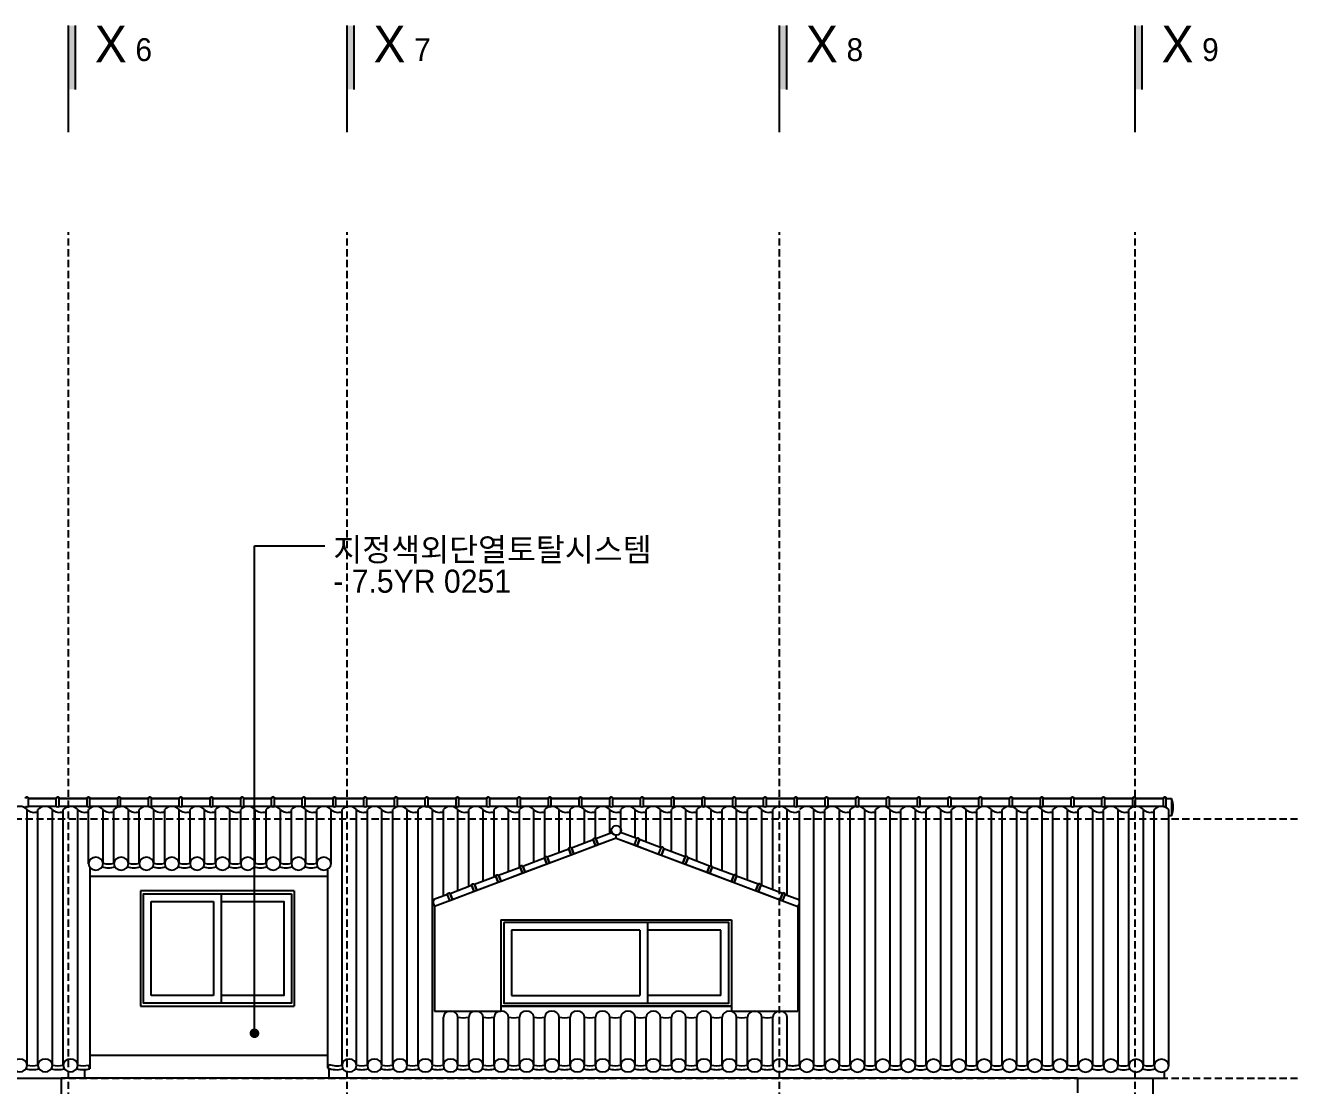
# Model space of a CAD drawing. Extents: x 11416736 to 11582377, y -14295679 to -14163266.
# Drawn here: x 11515555 to 11528823, y -14281573 to -14270544 of the extents above; entities that cross this region are included whole.
import ezdxf
from ezdxf.enums import TextEntityAlignment as Align

# ---------------------------------------------------------------- set-up
doc = ezdxf.new("R2010")
doc.units = 0
doc.header["$LTSCALE"] = 50
doc.header["$MEASUREMENT"] = 0
doc.linetypes.add('HIDDEN', pattern=[0.375, 0.25, -0.125])
for name, color, linetype in [('! 01 진한선', 2, 'CONTINUOUS'), ('! 02 중간선_01', 3, 'CONTINUOUS'), ('! 03 중간선_02', 145, 'CONTINUOUS'), ('! 04 가는선_01', 253, 'CONTINUOUS'), ('! 06 중심선', 11, 'CONTINUOUS'), ('! 12 지시선_안내선', 252, 'CONTINUOUS'), ('! 22 text 진한선', 7, 'CONTINUOUS'), ('TEX', 3, 'CONTINUOUS')]:
    doc.layers.add(name, color=color, linetype=linetype)
doc.styles.add('굴림', font='Gulim.ttf')

msp = doc.modelspace()

# ---------------------------------------------------------------- linework, layer by layer
at = {"layer": '! 01 진한선', "ltscale": 30}
for p, q in [((11515927.6, -14281498.3), (11515927.6, -14284398.3)), ((11526502.6, -14281498.3), (11515927.6, -14281498.3)), ((11526502.6, -14281498.3), (11526502.6, -14281648.3))]:
    msp.add_line(p, q, dxfattribs=at)
at = {"layer": '! 02 중간선_01'}
for p, q in [((11527479.3, -14278766.9), (11527451, -14278766.9)), ((11527451.6, -14281366.3), (11527451.6, -14278700.1)), ((11516223.2, -14279299.3), (11516223.2, -14281399.3)), ((11518698.1, -14279322.5), (11518698.1, -14281391.2)), ((11519812.6, -14279710.3), (11519812.6, -14280798.3)), ((11523592.6, -14279710.3), (11523592.6, -14280798.3)), ((11516223.2, -14281258.2), (11518698.1, -14281258.2)), ((11516167.6, -14281407.9), (11516167.6, -14281498.3)), ((11518712.6, -14281396.3), (11518712.6, -14281498.3)), ((11527407.7, -14281498.3), (11527407.7, -14281427.2)), ((11513002.6, -14281498.3), (11515927.6, -14281498.3)), ((11526502.6, -14281498.3), (11527407.7, -14281498.3)), ((11527287.6, -14281498.3), (11527287.6, -14286098.3))]:
    msp.add_line(p, q, dxfattribs=at)
at = {"layer": '! 02 중간선_01', "color": 3, "ltscale": 30}
for p, q in [((11521702.6, -14278998.3), (11519812.6, -14279710.3)), ((11521702.6, -14278998.3), (11523592.6, -14279710.3)), ((11520502.6, -14279848.3), (11522902.6, -14279848.3)), ((11520502.6, -14279848.3), (11520502.6, -14280748.3)), ((11522902.6, -14279848.3), (11522902.6, -14280748.3)), ((11519812.6, -14280798.3), (11520502.6, -14280798.3)), ((11520502.6, -14280748.3), (11522902.6, -14280748.3)), ((11520502.6, -14280748.3), (11520502.6, -14280798.3)), ((11522902.6, -14280748.3), (11522902.6, -14280798.3)), ((11522902.6, -14280798.3), (11523592.6, -14280798.3))]:
    msp.add_line(p, q, dxfattribs=at)
at = {"layer": '! 02 중간선_01'}
msp.add_lwpolyline([(11515555.2, -14278586, -1), (11515585.2, -14278586), (11515875.2, -14278586, -1), (11515905.2, -14278586), (11516195.3, -14278586, -1), (11516225.3, -14278586), (11516515.3, -14278586, -1), (11516545.3, -14278586), (11516835.3, -14278586, -1), (11516865.3, -14278586), (11517155.4, -14278586, -1), (11517185.4, -14278586), (11517475.4, -14278586, -1), (11517505.4, -14278586), (11517795.5, -14278586, -1), (11517825.5, -14278586), (11518115.5, -14278586, -1), (11518145.5, -14278586), (11518435.5, -14278586, -1), (11518465.5, -14278586), (11518755.6, -14278586, -1), (11518785.6, -14278586), (11519075.6, -14278586, -1), (11519105.6, -14278586), (11519395.7, -14278586, -1), (11519425.7, -14278586), (11519715.7, -14278586, -1), (11519745.7, -14278586), (11520035.7, -14278586, -1), (11520065.7, -14278586), (11520355.8, -14278586, -1), (11520385.8, -14278586), (11520675.8, -14278586, -1), (11520705.8, -14278586), (11520995.9, -14278586, -1), (11521025.9, -14278586), (11521315.9, -14278586, -1), (11521345.9, -14278586), (11521635.9, -14278586, -1), (11521665.9, -14278586), (11521956, -14278586, -1), (11521986, -14278586), (11522276, -14278586, -1), (11522306, -14278586), (11522596.1, -14278586, -1), (11522626.1, -14278586), (11522916.1, -14278586, -1), (11522946.1, -14278586), (11523236.2, -14278586, -1), (11523266.2, -14278586), (11523556.2, -14278586, -1), (11523586.2, -14278586), (11523876.2, -14278586, -1), (11523906.2, -14278586), (11524196.3, -14278586, -1), (11524226.3, -14278586), (11524516.3, -14278586, -1), (11524546.3, -14278586), (11524836.4, -14278586, -1), (11524866.4, -14278586), (11525156.4, -14278586, -1), (11525186.4, -14278586), (11525476.4, -14278586, -1), (11525506.4, -14278586), (11525796.5, -14278586, -1), (11525826.5, -14278586), (11526116.5, -14278586, -1), (11526146.5, -14278586), (11526436.6, -14278586, -1), (11526466.6, -14278586), (11526756.6, -14278586, -1), (11526786.6, -14278586), (11527076.6, -14278586, -1), (11527106.6, -14278586), (11527396.7, -14278586, -1), (11527426.7, -14278586), (11527479.3, -14278586)], format="xyb", dxfattribs=at)
msp.add_arc((11527284.7, -14278676.4), 214.6, 335.06446, 24.93554, dxfattribs=at)
at = {"layer": '! 03 중간선_02'}
for p, q in [((11516223.2, -14279396.7), (11518698.1, -14279396.7)), ((11516752.6, -14279548.3), (11516752.6, -14280748.3)), ((11518352.6, -14279548.3), (11516752.6, -14279548.3)), ((11518352.6, -14279548.3), (11518352.6, -14280748.3)), ((11516752.6, -14280748.3), (11518352.6, -14280748.3)), ((11518712.6, -14281353.3), (11518698.1, -14281391.2))]:
    msp.add_line(p, q, dxfattribs=at)
at = {"layer": '! 03 중간선_02', "ltscale": 30}
msp.add_line((11516223.2, -14281399.3), (11516212.5, -14281360.2), dxfattribs=at)
at = {"layer": '! 03 중간선_02'}
for centre, radius, start, end in [((11516419.2, -14279045.7), 262.5, 255.06598, 284.93402), ((11516419.2, -14279045.7), 221.9, 255.11552, 284.88448), ((11516682.9, -14279045.7), 262.5, 255.06598, 284.93402), ((11516682.9, -14279045.7), 221.9, 255.11552, 284.88448), ((11516946.5, -14279045.7), 262.5, 255.06598, 284.93402), ((11516946.5, -14279045.7), 221.9, 255.11552, 284.88448), ((11517210.2, -14279045.7), 262.5, 255.06598, 284.93402), ((11517210.2, -14279045.7), 221.9, 255.11552, 284.88448), ((11517473.8, -14279045.7), 262.5, 255.06598, 284.93402), ((11517473.8, -14279045.7), 221.9, 255.11552, 284.88448), ((11517737.5, -14279045.7), 262.5, 255.06598, 284.93402), ((11517737.5, -14279045.7), 221.9, 255.11552, 284.88448), ((11518001.2, -14279045.7), 262.5, 255.06598, 284.93402), ((11518001.2, -14279045.7), 221.9, 255.11552, 284.88448), ((11518264.8, -14279045.7), 262.5, 255.06598, 284.93402), ((11518264.8, -14279045.7), 221.9, 255.11552, 284.88448), ((11518528.5, -14279045.7), 262.5, 255.06598, 284.93402), ((11518528.5, -14279045.7), 221.9, 255.11552, 284.88448), ((11520110.3, -14280646.2), 221.9, 255.11552, 284.88448), ((11520373.9, -14280646.2), 221.9, 255.11552, 284.88448), ((11520637.6, -14280646.2), 221.9, 255.11552, 284.88448), ((11520901.3, -14280646.2), 221.9, 255.11552, 284.88448), ((11521164.9, -14280646.2), 221.9, 255.11552, 284.88448), ((11521428.6, -14280646.2), 221.9, 255.11552, 284.88448), ((11521692.2, -14280646.2), 221.9, 255.11552, 284.88448), ((11521955.9, -14280646.2), 221.9, 255.11552, 284.88448), ((11522219.6, -14280646.2), 221.9, 255.11552, 284.88448), ((11522483.2, -14280646.2), 221.9, 255.11552, 284.88448), ((11522746.9, -14280646.2), 221.9, 255.11552, 284.88448), ((11523010.5, -14280646.2), 221.9, 255.11552, 284.88448), ((11523274.2, -14280646.2), 221.9, 255.11552, 284.88448), ((11515628.2, -14281145.7), 262.5, 255.06598, 284.93402), ((11515628.2, -14281145.7), 221.9, 255.11552, 284.88448), ((11515891.9, -14281145.7), 262.5, 255.06598, 284.93402), ((11515891.9, -14281145.7), 221.9, 255.11552, 284.88448), ((11516155.5, -14281145.7), 262.5, 255.06598, 284.93402), ((11516155.5, -14281145.7), 221.9, 255.11552, 284.88448), ((11518792.1, -14281146.2), 262.5, 248.99899, 284.93402), ((11518792.1, -14281146.2), 221.9, 248.99899, 284.88448), ((11519055.8, -14281146.2), 262.5, 255.06598, 284.93402), ((11519055.8, -14281146.2), 221.9, 255.11552, 284.88448), ((11519319.5, -14281146.2), 262.5, 255.06598, 284.93402), ((11519319.5, -14281146.2), 221.9, 255.11552, 284.88448), ((11519583.1, -14281146.2), 262.5, 255.06598, 284.93402), ((11519583.1, -14281146.2), 221.9, 255.11552, 284.88448), ((11519846.8, -14281146.2), 262.5, 255.06598, 284.93402), ((11519846.8, -14281146.2), 221.9, 255.11552, 284.88448), ((11520110.4, -14281146.2), 262.5, 255.06598, 284.93402), ((11520110.4, -14281146.2), 221.9, 255.11552, 284.88448), ((11520374.1, -14281146.2), 262.5, 255.06598, 284.93402), ((11520374.1, -14281146.2), 221.9, 255.11552, 284.88448), ((11520637.8, -14281146.2), 262.5, 255.06598, 284.93402), ((11520637.8, -14281146.2), 221.9, 255.11552, 284.88448), ((11520901.4, -14281146.2), 262.5, 255.06598, 284.93402), ((11520901.4, -14281146.2), 221.9, 255.11552, 284.88448), ((11521165.1, -14281146.2), 262.5, 255.06598, 284.93402), ((11521165.1, -14281146.2), 221.9, 255.11552, 284.88448), ((11521428.7, -14281146.2), 262.5, 255.06598, 284.93402), ((11521428.7, -14281146.2), 221.9, 255.11552, 284.88448), ((11521692.4, -14281146.2), 262.5, 255.06598, 284.93402), ((11521692.4, -14281146.2), 221.9, 255.11552, 284.88448), ((11521956.1, -14281146.2), 262.5, 255.06598, 284.93402), ((11521956.1, -14281146.2), 221.9, 255.11552, 284.88448), ((11522219.7, -14281146.2), 262.5, 255.06598, 284.93402), ((11522219.7, -14281146.2), 221.9, 255.11552, 284.88448), ((11522483.4, -14281146.2), 262.5, 255.06598, 284.93402), ((11522483.4, -14281146.2), 221.9, 255.11552, 284.88448), ((11522747, -14281146.2), 262.5, 255.06598, 284.93402), ((11522747, -14281146.2), 221.9, 255.11552, 284.88448), ((11523010.7, -14281146.2), 262.5, 255.06598, 284.93402), ((11523010.7, -14281146.2), 221.9, 255.11552, 284.88448), ((11523274.4, -14281146.2), 262.5, 255.06598, 284.93402), ((11523274.4, -14281146.2), 221.9, 255.11552, 284.88448), ((11523538, -14281146.2), 262.5, 255.06598, 287.79684), ((11523538, -14281146.2), 221.9, 255.11552, 289.29281), ((11523817.2, -14281147.3), 262.5, 255.06598, 284.93402), ((11523817.2, -14281147.3), 221.9, 255.11552, 284.88448), ((11524080.9, -14281147.3), 262.5, 255.06598, 284.93402), ((11524080.9, -14281147.3), 221.9, 255.11552, 284.88448), ((11524344.5, -14281147.3), 262.5, 255.06598, 284.93402), ((11524344.5, -14281147.3), 221.9, 255.11552, 284.88448), ((11524608.2, -14281147.3), 262.5, 255.06598, 284.93402), ((11524608.2, -14281147.3), 221.9, 255.11552, 284.88448), ((11524871.9, -14281147.3), 262.5, 255.06598, 284.93402), ((11524871.9, -14281147.3), 221.9, 255.11552, 284.88448), ((11525135.5, -14281147.3), 262.5, 255.06598, 284.93402), ((11525135.5, -14281147.3), 221.9, 255.11552, 284.88448), ((11525399.2, -14281147.3), 262.5, 255.06598, 284.93402), ((11525399.2, -14281147.3), 221.9, 255.11552, 284.88448), ((11525662.8, -14281147.3), 262.5, 255.06598, 284.93402), ((11525662.8, -14281147.3), 221.9, 255.11552, 284.88448), ((11525926.5, -14281147.3), 262.5, 255.06598, 284.93402), ((11525926.5, -14281147.3), 221.9, 255.11552, 284.88448), ((11526190.2, -14281147.3), 262.5, 255.06598, 284.93402), ((11526190.2, -14281147.3), 221.9, 255.11552, 284.88448), ((11526453.8, -14281147.3), 262.5, 255.06598, 284.93402), ((11526453.8, -14281147.3), 221.9, 255.11552, 284.88448), ((11526717.5, -14281147.3), 262.5, 255.06598, 284.93402), ((11526717.5, -14281147.3), 221.9, 255.11552, 284.88448), ((11526981.1, -14281147.3), 262.5, 255.06598, 284.93402), ((11526981.1, -14281147.3), 221.9, 255.11552, 284.88448), ((11527244.8, -14281147.3), 262.5, 255.06598, 284.93402), ((11527244.8, -14281147.3), 221.9, 255.11552, 284.88448)]:
    msp.add_arc(centre, radius, start, end, dxfattribs=at)
at = {"layer": '! 03 중간선_02', "extrusion": (0, 0, -1)}
for centre in [(11516287.4, -14279264.7), (11516551, -14279264.7), (11516814.7, -14279264.7), (11517078.4, -14279264.7), (11517342, -14279264.7), (11517605.7, -14279264.7), (11517869.3, -14279264.7), (11518133, -14279264.7), (11518396.7, -14279264.7), (11518660.3, -14279264.7), (11515496.4, -14281364.7), (11515760.1, -14281364.7), (11516023.7, -14281364.7), (11518924, -14281365.2), (11519187.6, -14281365.2), (11519451.3, -14281365.2), (11519715, -14281365.2), (11519978.6, -14281365.2), (11520242.3, -14281365.2), (11520505.9, -14281365.2), (11520769.6, -14281365.2), (11521033.3, -14281365.2), (11521296.9, -14281365.2), (11521560.6, -14281365.2), (11521824.2, -14281365.2), (11522087.9, -14281365.2), (11522351.6, -14281365.2), (11522615.2, -14281365.2), (11522878.9, -14281365.2), (11523142.5, -14281365.2), (11523406.2, -14281365.2), (11523685.4, -14281366.3), (11523949.1, -14281366.3), (11524212.7, -14281366.3), (11524476.4, -14281366.3), (11524740, -14281366.3), (11525003.7, -14281366.3), (11525267.4, -14281366.3), (11525531, -14281366.3), (11525794.7, -14281366.3), (11526058.3, -14281366.3), (11526322, -14281366.3), (11526585.7, -14281366.3), (11526849.3, -14281366.3), (11527113, -14281366.3), (11527376.6, -14281366.3)]:
    msp.add_ellipse(centre, major_axis=(-75, 0), ratio=0.8918919, dxfattribs=at)
at = {"layer": '! 03 중간선_02'}
for centre in [(11519978.4, -14280865.2), (11520242.1, -14280865.2), (11520505.8, -14280865.2), (11520769.4, -14280865.2), (11521033.1, -14280865.2), (11521296.7, -14280865.2), (11521560.4, -14280865.2), (11521824.1, -14280865.2), (11522087.7, -14280865.2), (11522351.4, -14280865.2), (11522615, -14280865.2), (11522878.7, -14280865.2), (11523142.4, -14280865.2), (11523406, -14280865.2)]:
    msp.add_ellipse(centre, major_axis=(75, 0), ratio=0.8918919, start_param=0.0678097, end_param=3.073783, dxfattribs=at)
at = {"layer": '! 04 가는선_01'}
for p, q in [((11515585.2, -14278668.9), (11515585.2, -14278586)), ((11515875.2, -14278586), (11515585.2, -14278586)), ((11515875.2, -14278668.9), (11515585.2, -14278668.9)), ((11515875.2, -14278668.9), (11515875.2, -14278586)), ((11515905.2, -14278668.9), (11515905.2, -14278586)), ((11516195.3, -14278586), (11515905.2, -14278586)), ((11516195.3, -14278668.9), (11515905.2, -14278668.9)), ((11516195.3, -14278668.9), (11516195.3, -14278586)), ((11516225.3, -14278668.9), (11516225.3, -14278586)), ((11516515.3, -14278586), (11516225.3, -14278586)), ((11516515.3, -14278668.9), (11516225.3, -14278668.9)), ((11516515.3, -14278668.9), (11516515.3, -14278586)), ((11516545.3, -14278668.9), (11516545.3, -14278586)), ((11516835.3, -14278586), (11516545.3, -14278586)), ((11516835.3, -14278668.9), (11516545.3, -14278668.9)), ((11516835.3, -14278668.9), (11516835.3, -14278586)), ((11516865.3, -14278668.9), (11516865.3, -14278586)), ((11517155.4, -14278586), (11516865.3, -14278586)), ((11517155.4, -14278668.9), (11516865.3, -14278668.9)), ((11517155.4, -14278668.9), (11517155.4, -14278586)), ((11517185.4, -14278668.9), (11517185.4, -14278586)), ((11517475.4, -14278586), (11517185.4, -14278586)), ((11517475.4, -14278668.9), (11517185.4, -14278668.9)), ((11517475.4, -14278668.9), (11517475.4, -14278586)), ((11517505.4, -14278668.9), (11517505.4, -14278586)), ((11517795.5, -14278586), (11517505.4, -14278586)), ((11517795.5, -14278668.9), (11517505.4, -14278668.9)), ((11517795.5, -14278668.9), (11517795.5, -14278586)), ((11517825.5, -14278668.9), (11517825.5, -14278586)), ((11518115.5, -14278586), (11517825.5, -14278586)), ((11518115.5, -14278668.9), (11517825.5, -14278668.9)), ((11518115.5, -14278668.9), (11518115.5, -14278586)), ((11518145.5, -14278668.9), (11518145.5, -14278586)), ((11518435.5, -14278586), (11518145.5, -14278586)), ((11518435.5, -14278668.9), (11518145.5, -14278668.9)), ((11518435.5, -14278668.9), (11518435.5, -14278586)), ((11518465.5, -14278668.9), (11518465.5, -14278586)), ((11518755.6, -14278586), (11518465.5, -14278586)), ((11518755.6, -14278668.9), (11518465.5, -14278668.9)), ((11518755.6, -14278668.9), (11518755.6, -14278586)), ((11518785.6, -14278668.9), (11518785.6, -14278586)), ((11519075.6, -14278586), (11518785.6, -14278586)), ((11519075.6, -14278668.9), (11518785.6, -14278668.9)), ((11519075.6, -14278668.9), (11519075.6, -14278586)), ((11519105.6, -14278668.9), (11519105.6, -14278586)), ((11519395.7, -14278586), (11519105.6, -14278586)), ((11519395.7, -14278668.9), (11519105.6, -14278668.9)), ((11519395.7, -14278668.9), (11519395.7, -14278586)), ((11519425.7, -14278668.9), (11519425.7, -14278586)), ((11519715.7, -14278586), (11519425.7, -14278586)), ((11519715.7, -14278668.9), (11519425.7, -14278668.9)), ((11519715.7, -14278668.9), (11519715.7, -14278586)), ((11519745.7, -14278668.9), (11519745.7, -14278586)), ((11520035.7, -14278586), (11519745.7, -14278586)), ((11520035.7, -14278668.9), (11519745.7, -14278668.9)), ((11520035.7, -14278668.9), (11520035.7, -14278586)), ((11520065.7, -14278668.9), (11520065.7, -14278586)), ((11520355.8, -14278586), (11520065.7, -14278586)), ((11520355.8, -14278668.9), (11520065.7, -14278668.9)), ((11520355.8, -14278668.9), (11520355.8, -14278586)), ((11520385.8, -14278668.9), (11520385.8, -14278586)), ((11520675.8, -14278586), (11520385.8, -14278586)), ((11520675.8, -14278668.9), (11520385.8, -14278668.9)), ((11520675.8, -14278668.9), (11520675.8, -14278586)), ((11520705.8, -14278668.9), (11520705.8, -14278586)), ((11520995.9, -14278586), (11520705.8, -14278586)), ((11520995.9, -14278668.9), (11520705.8, -14278668.9)), ((11520995.9, -14278668.9), (11520995.9, -14278586)), ((11521025.9, -14278668.9), (11521025.9, -14278586)), ((11521315.9, -14278586), (11521025.9, -14278586)), ((11521315.9, -14278668.9), (11521025.9, -14278668.9)), ((11521315.9, -14278668.9), (11521315.9, -14278586)), ((11521345.9, -14278668.9), (11521345.9, -14278586)), ((11521635.9, -14278586), (11521345.9, -14278586)), ((11521635.9, -14278668.9), (11521345.9, -14278668.9)), ((11521635.9, -14278668.9), (11521635.9, -14278586)), ((11521665.9, -14278668.9), (11521665.9, -14278586)), ((11521956, -14278586), (11521665.9, -14278586)), ((11521956, -14278668.9), (11521665.9, -14278668.9)), ((11521956, -14278668.9), (11521956, -14278586)), ((11521986, -14278668.9), (11521986, -14278586)), ((11522276, -14278586), (11521986, -14278586)), ((11522276, -14278668.9), (11521986, -14278668.9)), ((11522276, -14278668.9), (11522276, -14278586)), ((11522306, -14278668.9), (11522306, -14278586)), ((11522596.1, -14278586), (11522306, -14278586)), ((11522596.1, -14278668.9), (11522306, -14278668.9)), ((11522596.1, -14278668.9), (11522596.1, -14278586)), ((11522626.1, -14278668.9), (11522626.1, -14278586)), ((11522916.1, -14278586), (11522626.1, -14278586)), ((11522916.1, -14278668.9), (11522626.1, -14278668.9)), ((11522916.1, -14278668.9), (11522916.1, -14278586)), ((11522946.1, -14278668.9), (11522946.1, -14278586)), ((11523236.2, -14278586), (11522946.1, -14278586)), ((11523236.2, -14278668.9), (11522946.1, -14278668.9)), ((11523236.2, -14278668.9), (11523236.2, -14278586)), ((11523266.2, -14278668.9), (11523266.2, -14278586)), ((11523556.2, -14278586), (11523266.2, -14278586)), ((11523556.2, -14278668.9), (11523266.2, -14278668.9)), ((11523556.2, -14278668.9), (11523556.2, -14278586)), ((11523586.2, -14278668.9), (11523586.2, -14278586)), ((11523876.2, -14278586), (11523586.2, -14278586)), ((11523876.2, -14278668.9), (11523586.2, -14278668.9)), ((11523876.2, -14278668.9), (11523876.2, -14278586)), ((11523906.2, -14278668.9), (11523906.2, -14278586)), ((11524196.3, -14278586), (11523906.2, -14278586)), ((11524196.3, -14278668.9), (11523906.2, -14278668.9)), ((11524196.3, -14278668.9), (11524196.3, -14278586)), ((11524226.3, -14278668.9), (11524226.3, -14278586)), ((11524516.3, -14278586), (11524226.3, -14278586)), ((11524516.3, -14278668.9), (11524226.3, -14278668.9)), ((11524516.3, -14278668.9), (11524516.3, -14278586)), ((11524546.3, -14278668.9), (11524546.3, -14278586)), ((11524836.4, -14278586), (11524546.3, -14278586)), ((11524836.4, -14278668.9), (11524546.3, -14278668.9)), ((11524836.4, -14278668.9), (11524836.4, -14278586)), ((11524866.4, -14278668.9), (11524866.4, -14278586)), ((11525156.4, -14278586), (11524866.4, -14278586)), ((11525156.4, -14278668.9), (11524866.4, -14278668.9)), ((11525156.4, -14278668.9), (11525156.4, -14278586)), ((11525186.4, -14278668.9), (11525186.4, -14278586)), ((11525476.4, -14278586), (11525186.4, -14278586)), ((11525476.4, -14278668.9), (11525186.4, -14278668.9)), ((11525476.4, -14278668.9), (11525476.4, -14278586)), ((11525506.4, -14278668.9), (11525506.4, -14278586)), ((11525796.5, -14278586), (11525506.4, -14278586)), ((11525796.5, -14278668.9), (11525506.4, -14278668.9)), ((11525796.5, -14278668.9), (11525796.5, -14278586)), ((11525826.5, -14278668.9), (11525826.5, -14278586)), ((11526116.5, -14278586), (11525826.5, -14278586)), ((11526116.5, -14278668.9), (11525826.5, -14278668.9)), ((11526116.5, -14278668.9), (11526116.5, -14278586)), ((11526146.5, -14278668.9), (11526146.5, -14278586)), ((11526436.6, -14278586), (11526146.5, -14278586)), ((11526436.6, -14278668.9), (11526146.5, -14278668.9)), ((11526436.6, -14278668.9), (11526436.6, -14278586)), ((11526466.6, -14278668.9), (11526466.6, -14278586)), ((11526756.6, -14278586), (11526466.6, -14278586)), ((11526756.6, -14278668.9), (11526466.6, -14278668.9)), ((11526756.6, -14278668.9), (11526756.6, -14278586)), ((11526786.6, -14278668.9), (11526786.6, -14278586)), ((11527076.6, -14278586), (11526786.6, -14278586)), ((11527076.6, -14278668.9), (11526786.6, -14278668.9)), ((11527076.6, -14278668.9), (11527076.6, -14278586)), ((11527106.6, -14278668.9), (11527106.6, -14278586)), ((11527396.7, -14278586), (11527106.6, -14278586)), ((11527396.7, -14278668.9), (11527106.6, -14278668.9)), ((11527396.7, -14278668.9), (11527396.7, -14278586)), ((11527426.7, -14278668.9), (11527426.7, -14278586)), ((11527426.7, -14278586), (11527479.3, -14278586)), ((11527479.3, -14278586), (11527479.3, -14278766.9)), ((11515571.4, -14281360.2), (11515571.4, -14278700.1)), ((11515685.1, -14281360.2), (11515685.1, -14278701.6)), ((11515835.1, -14281360.2), (11515835.1, -14278700.1)), ((11515948.7, -14281360.2), (11515948.7, -14278701.6)), ((11516098.7, -14281360.2), (11516098.7, -14278700.1)), ((11516212.4, -14279267.1), (11516212.4, -14278700.1)), ((11516362.4, -14279267.1), (11516362.4, -14278700.1)), ((11516476, -14279268.7), (11516476, -14278701.6)), ((11516626, -14279267.1), (11516626, -14278700.1)), ((11516739.7, -14279268.7), (11516739.7, -14278701.6)), ((11516889.7, -14279267.1), (11516889.7, -14278700.1)), ((11517003.4, -14279268.7), (11517003.4, -14278701.6)), ((11517153.4, -14279267.1), (11517153.4, -14278700.1)), ((11517267, -14279268.7), (11517267, -14278701.6)), ((11517417, -14279267.1), (11517417, -14278700.1)), ((11517530.7, -14279268.7), (11517530.7, -14278701.6)), ((11517680.7, -14279267.1), (11517680.7, -14278700.1)), ((11517794.3, -14279268.7), (11517794.3, -14278701.6)), ((11517944.3, -14279267.1), (11517944.3, -14278700.1)), ((11518058, -14279268.7), (11518058, -14278701.6)), ((11518208, -14279267.1), (11518208, -14278700.1)), ((11518321.7, -14279268.7), (11518321.7, -14278701.6)), ((11518471.7, -14279267.1), (11518471.7, -14278700.1)), ((11518585.3, -14279268.7), (11518585.3, -14278701.6)), ((11518735.3, -14279264.7), (11518735.3, -14278700.1)), ((11518849, -14281365.2), (11518849, -14278701.6)), ((11518999, -14281360.7), (11518999, -14278700.1)), ((11519112.6, -14281365.2), (11519112.6, -14278701.6)), ((11519262.6, -14281360.7), (11519262.6, -14278700.1)), ((11519376.3, -14281365.2), (11519376.3, -14278701.6)), ((11519526.3, -14281360.7), (11519526.3, -14278700.1)), ((11519640, -14281365.2), (11519640, -14278701.6)), ((11519790, -14281360.7), (11519790, -14278700.1)), ((11519903.6, -14279601.2), (11519903.6, -14278701.6)), ((11520053.6, -14279544.7), (11520053.6, -14278700.1)), ((11520167.3, -14279501.9), (11520167.3, -14278701.6)), ((11520317.3, -14279445.4), (11520317.3, -14278700.1)), ((11520430.9, -14279402.6), (11520430.9, -14278701.6)), ((11520580.9, -14279346), (11520580.9, -14278700.1)), ((11520694.6, -14279303.2), (11520694.6, -14278701.6)), ((11520844.6, -14279246.7), (11520844.6, -14278700.1)), ((11520958.3, -14279196.9), (11520958.3, -14278701.6)), ((11521108.3, -14279147.4), (11521108.3, -14278700.1)), ((11521221.9, -14279094.2), (11521221.9, -14278701.6)), ((11521371.9, -14279048.1), (11521371.9, -14278700.1)), ((11521485.6, -14279000.9), (11521485.6, -14278701.6)), ((11521635.6, -14278948.7), (11521635.6, -14278700.1)), ((11521749.2, -14278941), (11521749.2, -14278701.6)), ((11521899.2, -14278997.5), (11521899.2, -14278700.1)), ((11522012.9, -14279040.4), (11522012.9, -14278701.6)), ((11522162.9, -14279096.9), (11522162.9, -14278700.1)), ((11522276.6, -14279139.7), (11522276.6, -14278701.6)), ((11522426.6, -14279190.5), (11522426.6, -14278700.1)), ((11522540.2, -14279239), (11522540.2, -14278701.6)), ((11522690.2, -14279284.9), (11522690.2, -14278700.1)), ((11522803.9, -14279338.4), (11522803.9, -14278701.6)), ((11522953.9, -14279397.2), (11522953.9, -14278700.1)), ((11523067.5, -14279437.7), (11523067.5, -14278701.6)), ((11523217.5, -14279494.2), (11523217.5, -14278700.1)), ((11523331.2, -14279537), (11523331.2, -14278701.6)), ((11523481.2, -14279593.5), (11523481.2, -14278700.1)), ((11523610.4, -14281361.8), (11523610.4, -14278715.5)), ((11523760.4, -14281361.8), (11523760.4, -14278700.1)), ((11523874.1, -14281361.8), (11523874.1, -14278701.6)), ((11524024.1, -14281361.8), (11524024.1, -14278700.1)), ((11524137.7, -14281361.8), (11524137.7, -14278701.6)), ((11524287.7, -14281361.8), (11524287.7, -14278700.1)), ((11524401.4, -14281361.8), (11524401.4, -14278701.6)), ((11524551.4, -14281361.8), (11524551.4, -14278700.1)), ((11524665, -14281361.8), (11524665, -14278701.6)), ((11524815, -14281361.8), (11524815, -14278700.1)), ((11524928.7, -14281361.8), (11524928.7, -14278701.6)), ((11525078.7, -14281361.8), (11525078.7, -14278700.1)), ((11525192.4, -14281361.8), (11525192.4, -14278701.6)), ((11525342.4, -14281361.8), (11525342.4, -14278700.1)), ((11525456, -14281361.8), (11525456, -14278701.6)), ((11525606, -14281361.8), (11525606, -14278700.1)), ((11525719.7, -14281361.8), (11525719.7, -14278701.6)), ((11525869.7, -14281361.8), (11525869.7, -14278700.1)), ((11525983.3, -14281361.8), (11525983.3, -14278701.6)), ((11526133.3, -14281361.8), (11526133.3, -14278700.1)), ((11526247, -14281361.8), (11526247, -14278701.6)), ((11526397, -14281361.8), (11526397, -14278700.1)), ((11526510.7, -14281361.8), (11526510.7, -14278701.6)), ((11526660.7, -14281361.8), (11526660.7, -14278700.1)), ((11526774.3, -14281361.8), (11526774.3, -14278701.6)), ((11526924.3, -14281361.8), (11526924.3, -14278700.1)), ((11527038, -14281361.8), (11527038, -14278701.6)), ((11527188, -14281361.8), (11527188, -14278700.1)), ((11527301.6, -14281361.8), (11527301.6, -14278701.6)), ((11521702.6, -14278998.3), (11521702.6, -14278969.2)), ((11517592.6, -14279578.3), (11517592.6, -14280718.3)), ((11516862.6, -14280638.3), (11516862.6, -14279658.3)), ((11517512.6, -14279658.3), (11517512.6, -14280638.3)), ((11519903.6, -14281367.6), (11519903.6, -14280860.8)), ((11520053.6, -14281367.6), (11520053.6, -14280860.8)), ((11520167.3, -14281369.1), (11520167.3, -14280860.7)), ((11520317.3, -14281367.6), (11520317.3, -14280860.8)), ((11520430.9, -14281369.1), (11520430.9, -14280860.7)), ((11520580.9, -14281367.6), (11520580.9, -14280860.8)), ((11520694.6, -14281369.1), (11520694.6, -14280860.7)), ((11520844.6, -14281367.6), (11520844.6, -14280860.8)), ((11520958.3, -14281369.1), (11520958.3, -14280860.7)), ((11521108.3, -14281367.6), (11521108.3, -14280860.8)), ((11521221.9, -14281369.1), (11521221.9, -14280860.7)), ((11521371.9, -14281367.6), (11521371.9, -14280860.8)), ((11521485.6, -14281369.1), (11521485.6, -14280860.7)), ((11521635.6, -14281367.6), (11521635.6, -14280860.8)), ((11521749.2, -14281369.1), (11521749.2, -14280860.7)), ((11521899.2, -14281367.6), (11521899.2, -14280860.8)), ((11522012.9, -14281369.1), (11522012.9, -14280860.7)), ((11522162.9, -14281367.6), (11522162.9, -14280860.8)), ((11522276.6, -14281369.1), (11522276.6, -14280860.7)), ((11522426.6, -14281367.6), (11522426.6, -14280860.8)), ((11522540.2, -14281369.1), (11522540.2, -14280860.7)), ((11522690.2, -14281367.6), (11522690.2, -14280860.8)), ((11522803.9, -14281369.1), (11522803.9, -14280860.7)), ((11522953.9, -14281367.6), (11522953.9, -14280860.8)), ((11523067.5, -14281369.1), (11523067.5, -14280860.7)), ((11523217.5, -14281367.6), (11523217.5, -14280860.8)), ((11523331.2, -14281369.1), (11523331.2, -14280860.7)), ((11523481.2, -14281369.1), (11523481.2, -14280860.7))]:
    msp.add_line(p, q, dxfattribs=at)
at = {"layer": '! 04 가는선_01', "color": 9}
for p, q in [((11520612.6, -14279958.3), (11520612.6, -14280638.3)), ((11521947.6, -14279958.3), (11521947.6, -14280638.3)), ((11522027.6, -14279878.3), (11522027.6, -14280718.3)), ((11522792.6, -14280638.3), (11522792.6, -14279958.3)), ((11520612.6, -14280638.3), (11521947.6, -14280638.3)), ((11522792.6, -14280638.3), (11522027.6, -14280638.3)), ((11522902.6, -14280748.3), (11520502.6, -14280748.3))]:
    msp.add_line(p, q, dxfattribs=at)
at = {"layer": '! 04 가는선_01'}
for points in [[(11521702.6, -14278998.3), (11521514, -14279069.3), (11521489.3, -14279003.8), (11521657.4, -14278940.5)], [(11521702.6, -14278998.3), (11521891.2, -14279069.3), (11521915.9, -14279003.8), (11521747.8, -14278940.5)], [(11523154.6, -14279545.3), (11523179.3, -14279479.8), (11522954.7, -14279395.2), (11522930, -14279460.7)], [(11516862.6, -14279658.3), (11517512.6, -14279658.3)], [(11517592.6, -14279658.3), (11518242.6, -14279658.3), (11518242.6, -14280638.3), (11517592.6, -14280638.3)], [(11517512.6, -14280638.3), (11516862.6, -14280638.3)]]:
    msp.add_lwpolyline(points, dxfattribs=at)
for points in [[(11521485.9, -14279079.9), (11521261.3, -14279164.5), (11521236.6, -14279099), (11521461.2, -14279014.4)], [(11521919.3, -14279079.9), (11522143.9, -14279164.5), (11522168.6, -14279099), (11521944, -14279014.4)], [(11520980.6, -14279270.3), (11520756, -14279354.9), (11520731.3, -14279289.4), (11520955.9, -14279204.8)], [(11521233.2, -14279175.1), (11521008.7, -14279259.7), (11520984, -14279194.2), (11521208.6, -14279109.6)], [(11522172, -14279175.1), (11522396.6, -14279259.7), (11522421.3, -14279194.2), (11522196.7, -14279109.6)], [(11522424.7, -14279270.3), (11522649.2, -14279354.9), (11522673.9, -14279289.4), (11522449.3, -14279204.8)], [(11520727.9, -14279365.5), (11520503.3, -14279450.1), (11520478.6, -14279384.6), (11520703.2, -14279300)], [(11522677.3, -14279365.5), (11522901.9, -14279450.1), (11522926.6, -14279384.6), (11522702, -14279300)], [(11520475.3, -14279460.7), (11520250.7, -14279545.3), (11520226, -14279479.8), (11520450.6, -14279395.2)], [(11518322.6, -14279578.3), (11518322.6, -14280718.3), (11516782.6, -14280718.3), (11516782.6, -14279578.3)], [(11520222.6, -14279555.8), (11519998, -14279640.5), (11519973.3, -14279575), (11520197.9, -14279490.3)], [(11523182.6, -14279555.8), (11523407.2, -14279640.5), (11523431.9, -14279575), (11523207.3, -14279490.3)]]:
    msp.add_lwpolyline(points, close=True, dxfattribs=at)
for points in [[(11521485.9, -14279079.9), (11521461.2, -14279014.4, -0.6666667), (11521489.3, -14279003.8), (11521514, -14279069.3)], [(11520980.6, -14279270.3), (11520955.9, -14279204.8, -0.6666667), (11520984, -14279194.2), (11521008.7, -14279259.7)], [(11521233.2, -14279175.1), (11521208.6, -14279109.6, -0.6666667), (11521236.6, -14279099), (11521261.3, -14279164.5)], [(11522424.7, -14279270.3), (11522449.3, -14279204.8, 0.6666667), (11522421.3, -14279194.2), (11522396.6, -14279259.7)], [(11520727.9, -14279365.5), (11520703.2, -14279300, -0.6666667), (11520731.3, -14279289.4), (11520756, -14279354.9)], [(11522677.3, -14279365.5), (11522702, -14279300, 0.6666667), (11522673.9, -14279289.4), (11522649.2, -14279354.9)], [(11520222.6, -14279555.8), (11520197.9, -14279490.3, -0.6666667), (11520226, -14279479.8), (11520250.7, -14279545.3)], [(11520475.3, -14279460.7), (11520450.6, -14279395.2, -0.6666667), (11520478.6, -14279384.6), (11520503.3, -14279450.1)], [(11522930, -14279460.7), (11522954.7, -14279395.2, 0.6666667), (11522926.6, -14279384.6), (11522901.9, -14279450.1)], [(11523182.6, -14279555.8), (11523207.3, -14279490.3, 0.6666667), (11523179.3, -14279479.8), (11523154.6, -14279545.3)], [(11519969.9, -14279651), (11519945.2, -14279585.5, -0.6666667), (11519973.3, -14279575), (11519998, -14279640.5)], [(11523435.3, -14279651), (11523460, -14279585.5, 0.6666667), (11523431.9, -14279575), (11523407.2, -14279640.5)]]:
    msp.add_lwpolyline(points, format="xyb", close=True, dxfattribs=at)
for points in [[(11521891.2, -14279069.3), (11521919.3, -14279079.9), (11521944, -14279014.4, 0.6666667), (11521915.9, -14279003.8)], [(11522143.9, -14279164.5), (11522172, -14279175.1), (11522196.7, -14279109.6, 0.6666667), (11522168.6, -14279099)], [(11519969.9, -14279651), (11519945.2, -14279585.5), (11519804.2, -14279638.7, 0.268966), (11519812.6, -14279710.3, 0.268966)], [(11523435.3, -14279651), (11523460, -14279585.5), (11523601, -14279638.7, -0.268966), (11523592.6, -14279710.3, -0.268966)]]:
    msp.add_lwpolyline(points, format="xyb", dxfattribs=at)
at = {"layer": '! 04 가는선_01', "color": 9}
msp.add_lwpolyline([(11520532.6, -14279878.3), (11520532.6, -14280718.3), (11522872.6, -14280718.3), (11522872.6, -14279878.3)], close=True, dxfattribs=at)
for points in [[(11521947.6, -14279958.3), (11520612.6, -14279958.3)], [(11522792.6, -14279958.3), (11522027.6, -14279958.3)]]:
    msp.add_lwpolyline(points, dxfattribs=at)
at = {"layer": '! 04 가는선_01'}
msp.add_circle((11521702.6, -14278919.2), 50, dxfattribs=at)
for centre, radius, start, end in [((11515497.1, -14278772.9), 104, 44.46023, 136.73026), ((11515570.2, -14278586), 15, 0, 180), ((11515570.2, -14278637), 35.2, 244.80106, 295.19894), ((11515760.8, -14278772.9), 104, 44.46023, 136.73026), ((11515890.2, -14278586), 15, 0, 180), ((11515890.2, -14278637), 35.2, 244.80106, 295.19894), ((11516024.5, -14278772.9), 104, 44.46023, 136.73026), ((11516210.3, -14278586), 15, 0, 180), ((11516210.3, -14278637), 35.2, 244.80106, 295.19894), ((11516288.1, -14278772.9), 104, 44.46023, 136.73026), ((11516551.8, -14278772.9), 104, 44.46023, 136.73026), ((11516530.3, -14278586), 15, 0, 180), ((11516530.3, -14278637), 35.2, 244.80106, 295.19894), ((11516815.4, -14278772.9), 104, 44.46023, 136.73026), ((11516850.3, -14278586), 15, 0, 180), ((11516850.3, -14278637), 35.2, 244.80106, 295.19894), ((11517079.1, -14278772.9), 104, 44.46023, 136.73026), ((11517170.4, -14278586), 15, 0, 180), ((11517170.4, -14278637), 35.2, 244.80106, 295.19894), ((11517342.8, -14278772.9), 104, 44.46023, 136.73026), ((11517490.4, -14278586), 15, 0, 180), ((11517490.4, -14278637), 35.2, 244.80106, 295.19894), ((11517606.4, -14278772.9), 104, 44.46023, 136.73026), ((11517870.1, -14278772.9), 104, 44.46023, 136.73026), ((11517810.5, -14278586), 15, 0, 180), ((11517810.5, -14278637), 35.2, 244.80106, 295.19894), ((11518133.7, -14278772.9), 104, 44.46023, 136.73026), ((11518130.5, -14278586), 15, 0, 180), ((11518130.5, -14278637), 35.2, 244.80106, 295.19894), ((11518397.4, -14278772.9), 104, 44.46023, 136.73026), ((11518450.5, -14278586), 15, 0, 180), ((11518450.5, -14278637), 35.2, 244.80106, 295.19894), ((11518661.1, -14278772.9), 104, 44.46023, 136.73026), ((11518770.6, -14278586), 15, 0, 180), ((11518770.6, -14278637), 35.2, 244.80106, 295.19894), ((11518924.7, -14278772.9), 104, 44.46023, 136.73026), ((11519090.6, -14278586), 15, 0, 180), ((11519090.6, -14278637), 35.2, 244.80106, 295.19894), ((11519188.4, -14278772.9), 104, 44.46023, 136.73026), ((11519452, -14278772.9), 104, 44.46023, 136.73026), ((11519410.7, -14278586), 15, 0, 180), ((11519410.7, -14278637), 35.2, 244.80106, 295.19894), ((11519715.7, -14278772.9), 104, 44.46023, 136.73026), ((11519730.7, -14278586), 15, 0, 180), ((11519730.7, -14278637), 35.2, 244.80106, 295.19894), ((11519979.4, -14278772.9), 104, 44.46023, 136.73026), ((11520050.7, -14278586), 15, 0, 180), ((11520050.7, -14278637), 35.2, 244.80106, 295.19894), ((11520243, -14278772.9), 104, 44.46023, 136.73026), ((11520370.8, -14278586), 15, 0, 180), ((11520370.8, -14278637), 35.2, 244.80106, 295.19894), ((11520506.7, -14278772.9), 104, 44.46023, 136.73026), ((11520690.8, -14278586), 15, 0, 180), ((11520690.8, -14278637), 35.2, 244.80106, 295.19894), ((11520770.3, -14278772.9), 104, 44.46023, 136.73026), ((11521034, -14278772.9), 104, 44.46023, 136.73026), ((11521010.9, -14278586), 15, 0, 180), ((11521010.9, -14278637), 35.2, 244.80106, 295.19894), ((11521297.7, -14278772.9), 104, 44.46023, 136.73026), ((11521330.9, -14278586), 15, 0, 180), ((11521330.9, -14278637), 35.2, 244.80106, 295.19894), ((11521561.3, -14278772.9), 104, 44.46023, 136.73026), ((11521650.9, -14278586), 15, 0, 180), ((11521650.9, -14278637), 35.2, 244.80106, 295.19894), ((11521825, -14278772.9), 104, 44.46023, 136.73026), ((11521971, -14278586), 15, 0, 180), ((11521971, -14278637), 35.2, 244.80106, 295.19894), ((11522088.6, -14278772.9), 104, 44.46023, 136.73026), ((11522291, -14278586), 15, 0, 180), ((11522291, -14278637), 35.2, 244.80106, 295.19894), ((11522352.3, -14278772.9), 104, 44.46023, 136.73026), ((11522616, -14278772.9), 104, 44.46023, 136.73026), ((11522611.1, -14278586), 15, 0, 180), ((11522611.1, -14278637), 35.2, 244.80106, 295.19894), ((11522879.6, -14278772.9), 104, 44.46023, 136.73026), ((11522931.1, -14278586), 15, 0, 180), ((11522931.1, -14278637), 35.2, 244.80106, 295.19894), ((11523143.3, -14278772.9), 104, 44.46023, 136.73026), ((11523251.2, -14278586), 15, 0, 180), ((11523251.2, -14278637), 35.2, 244.80106, 295.19894), ((11523406.9, -14278772.9), 104, 44.46023, 136.73026), ((11523571.2, -14278586), 15, 0, 180), ((11523571.2, -14278637), 35.2, 244.80106, 295.19894), ((11523686.1, -14278772.9), 104, 44.46023, 136.73026), ((11523949.8, -14278772.9), 104, 44.46023, 136.73026), ((11523891.2, -14278586), 15, 0, 180), ((11523891.2, -14278637), 35.2, 244.80106, 295.19894), ((11524213.5, -14278772.9), 104, 44.46023, 136.73026), ((11524211.3, -14278586), 15, 0, 180), ((11524211.3, -14278637), 35.2, 244.80106, 295.19894), ((11524477.1, -14278772.9), 104, 44.46023, 136.73026), ((11524531.3, -14278586), 15, 0, 180), ((11524531.3, -14278637), 35.2, 244.80106, 295.19894), ((11524740.8, -14278772.9), 104, 44.46023, 136.73026), ((11524851.4, -14278586), 15, 0, 180), ((11524851.4, -14278637), 35.2, 244.80106, 295.19894), ((11525004.4, -14278772.9), 104, 44.46023, 136.73026), ((11525171.4, -14278586), 15, 0, 180), ((11525171.4, -14278637), 35.2, 244.80106, 295.19894), ((11525268.1, -14278772.9), 104, 44.46023, 136.73026), ((11525531.8, -14278772.9), 104, 44.46023, 136.73026), ((11525491.4, -14278586), 15, 0, 180), ((11525491.4, -14278637), 35.2, 244.80106, 295.19894), ((11525795.4, -14278772.9), 104, 44.46023, 136.73026), ((11525811.5, -14278586), 15, 0, 180), ((11525811.5, -14278637), 35.2, 244.80106, 295.19894), ((11526059.1, -14278772.9), 104, 44.46023, 136.73026), ((11526131.5, -14278586), 15, 0, 180), ((11526131.5, -14278637), 35.2, 244.80106, 295.19894), ((11526322.7, -14278772.9), 104, 44.46023, 136.73026), ((11526451.6, -14278586), 15, 0, 180), ((11526451.6, -14278637), 35.2, 244.80106, 295.19894), ((11526586.4, -14278772.9), 104, 44.46023, 136.73026), ((11526771.6, -14278586), 15, 0, 180), ((11526771.6, -14278637), 35.2, 244.80106, 295.19894), ((11526850.1, -14278772.9), 104, 44.46023, 136.73026), ((11527113.7, -14278772.9), 104, 44.46023, 136.73026), ((11527091.6, -14278586), 15, 0, 180), ((11527091.6, -14278637), 35.2, 244.80106, 295.19894), ((11527377.4, -14278772.9), 104, 44.46023, 136.73026), ((11527411.7, -14278586), 15, 0, 180), ((11527411.7, -14278637), 35.2, 244.80106, 295.19894), ((11515645.6, -14278627.2), 104, 224.46023, 292.26055), ((11515909.3, -14278627.2), 104, 224.46023, 292.26055), ((11516173, -14278627.2), 104, 224.46023, 292.26055), ((11516436.6, -14278627.2), 104, 224.46023, 292.26055), ((11516700.3, -14278627.2), 104, 224.46023, 292.26055), ((11516963.9, -14278627.2), 104, 224.46023, 292.26055), ((11517227.6, -14278627.2), 104, 224.46023, 292.26055), ((11517491.3, -14278627.2), 104, 224.46023, 292.26055), ((11517754.9, -14278627.2), 104, 224.46023, 292.26055), ((11518018.6, -14278627.2), 104, 224.46023, 292.26055), ((11518282.2, -14278627.2), 104, 224.46023, 292.26055), ((11518545.9, -14278627.2), 104, 224.46023, 292.26055), ((11518809.6, -14278627.2), 104, 224.46023, 292.26055), ((11519073.2, -14278627.2), 104, 224.46023, 292.26055), ((11519336.9, -14278627.2), 104, 224.46023, 292.26055), ((11519600.5, -14278627.2), 104, 224.46023, 292.26055), ((11519864.2, -14278627.2), 104, 224.46023, 292.26055), ((11520127.9, -14278627.2), 104, 224.46023, 292.26055), ((11520391.5, -14278627.2), 104, 224.46023, 292.26055), ((11520655.2, -14278627.2), 104, 224.46023, 292.26055), ((11520918.8, -14278627.2), 104, 224.46023, 292.26055), ((11521182.5, -14278627.2), 104, 224.46023, 292.26055), ((11521446.2, -14278627.2), 104, 224.46023, 292.26055), ((11521709.8, -14278627.2), 104, 224.46023, 292.26055), ((11521973.5, -14278627.2), 104, 224.46023, 292.26055), ((11522237.1, -14278627.2), 104, 224.46023, 292.26055), ((11522500.8, -14278627.2), 104, 224.46023, 292.26055), ((11522764.5, -14278627.2), 104, 224.46023, 292.26055), ((11523028.1, -14278627.2), 104, 224.46023, 292.26055), ((11523291.8, -14278627.2), 104, 224.46023, 292.26055), ((11523555.4, -14278627.2), 104, 224.46023, 301.87905), ((11523834.6, -14278627.2), 104, 224.46023, 292.26055), ((11524098.3, -14278627.2), 104, 224.46023, 292.26055), ((11524362, -14278627.2), 104, 224.46023, 292.26055), ((11524625.6, -14278627.2), 104, 224.46023, 292.26055), ((11524889.3, -14278627.2), 104, 224.46023, 292.26055), ((11525152.9, -14278627.2), 104, 224.46023, 292.26055), ((11525416.6, -14278627.2), 104, 224.46023, 292.26055), ((11525680.3, -14278627.2), 104, 224.46023, 292.26055), ((11525943.9, -14278627.2), 104, 224.46023, 292.26055), ((11526207.6, -14278627.2), 104, 224.46023, 292.26055), ((11526471.2, -14278627.2), 104, 224.46023, 292.26055), ((11526734.9, -14278627.2), 104, 224.46023, 292.26055), ((11526998.6, -14278627.2), 104, 224.46023, 292.26055), ((11527262.2, -14278627.2), 104, 224.46023, 292.26055)]:
    msp.add_arc(centre, radius, start, end, dxfattribs=at)
at = {"layer": '! 06 중심선', "color": 251, "linetype": 'HIDDEN', "ltscale": 6}
for p, q in [((11516002.6, -14291846.1), (11516002.6, -14272693)), ((11518902.6, -14291846.1), (11518902.6, -14272693)), ((11523402.6, -14291846.1), (11523402.6, -14272693)), ((11527102.6, -14291846.1), (11527102.6, -14272693)), ((11492943.1, -14278798.3), (11528823, -14278798.3)), ((11492943.1, -14278798.3), (11528823, -14278798.3)), ((11492943.1, -14281498.3), (11528823, -14281498.3))]:
    msp.add_line(p, q, dxfattribs=at)
at = {"layer": '! 12 지시선_안내선'}
for points in [[(11517937.8, -14281029.9), (11517937.8, -14275957.5)], [(11517937.8, -14275957.5), (11518668.4, -14275957.5)]]:
    msp.add_lwpolyline(points, dxfattribs=at)
at = {"layer": '! 12 지시선_안내선', "const_width": 50}
msp.add_lwpolyline([(11517912.8, -14281029.9, 1), (11517962.8, -14281029.9, 1)], format="xyb", close=True, dxfattribs=at)
at = {"layer": '! 22 text 진한선', "color": 3}
for p, q in [((11516002.6, -14271653.6), (11516002.6, -14270543.8)), ((11516076.6, -14271209.6), (11516076.6, -14270543.8)), ((11518902.6, -14271653.6), (11518902.6, -14270543.8)), ((11518976.6, -14271209.6), (11518976.6, -14270543.8)), ((11523402.6, -14271653.6), (11523402.6, -14270543.8)), ((11523476.6, -14271209.6), (11523476.6, -14270543.8)), ((11527102.6, -14271653.6), (11527102.6, -14270543.8)), ((11527176.6, -14271209.6), (11527176.6, -14270543.8))]:
    msp.add_line(p, q, dxfattribs=at)
for points in [[(11516002.6, -14270543.8), (11516076.6, -14270543.8), (11516002.6, -14271209.6), (11516076.6, -14271209.6)], [(11518902.6, -14270543.8), (11518976.6, -14270543.8), (11518902.6, -14271209.6), (11518976.6, -14271209.6)], [(11523402.6, -14270543.8), (11523476.6, -14270543.8), (11523402.6, -14271209.6), (11523476.6, -14271209.6)], [(11527102.6, -14270543.8), (11527176.6, -14270543.8), (11527102.6, -14271209.6), (11527176.6, -14271209.6)]]:
    msp.add_solid(points, dxfattribs=at)

# ---------------------------------------------------------------- texts
at = {"layer": '! 22 text 진한선', "color": 3, "linetype": 'Continuous', "style": '굴림'}
for s, height, p in [('X', 380.2, (11516443.1, -14270737)), ('X', 380.2, (11519343.1, -14270737)), ('X', 380.2, (11523843.1, -14270737)), ('X', 380.2, (11527543.1, -14270737)), ('6', 237.6, (11516785.4, -14270794.8)), ('7', 237.6, (11519685.4, -14270794.8)), ('8', 237.6, (11524185.4, -14270794.8)), ('9', 237.6, (11527885.4, -14270794.8))]:
    msp.add_text(s, height=height, dxfattribs=at).set_placement(p, align=Align.MIDDLE)
at = {"layer": 'TEX', "linetype": 'Continuous', "style": '굴림'}
for s, p in [('지정색외단열토탈시스템', (11518758.3, -14276116.8)), ('- 7.5YR 0251 ', (11518757.7, -14276445.6))]:
    msp.add_text(s, height=240, dxfattribs=at).set_placement(p)

doc.saveas('drawing.dxf')
